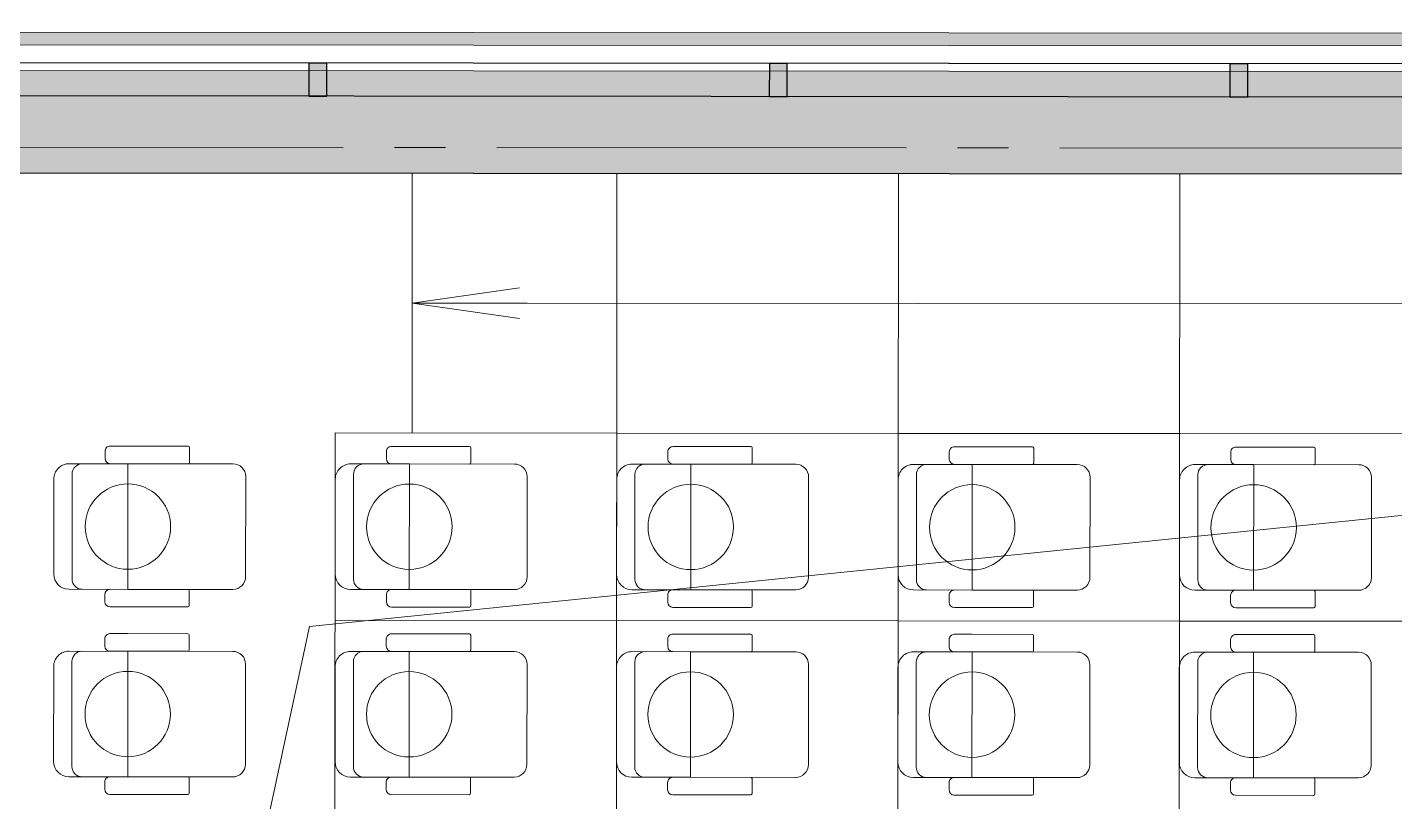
# Model space of a CAD drawing. Header units: millimetres. Extents: x 1949 to 134543, y 1145 to 48705.
# Drawn here: x 121419 to 124091, y 41178 to 42693 of the extents above; entities that cross this region are included whole.
import ezdxf

# ---------------------------------------------------------------- set-up
doc = ezdxf.new("R2010")
doc.units = ezdxf.units.MM
doc.linetypes.add('LTYPE_5', pattern=[1100, 800, -100, 100, -100])
for name, color, linetype, lineweight, true_color in [('STANDARD', 18, 'Continuous', 25, 0x000000), ('Горизонтали--LBL', 52, 'Continuous', 5, 0xb3b300), ('Общий01', 18, 'Continuous', 13, 0x000000), ('Общий02', 18, 'Continuous', 18, 0x000000), ('Общий03', 18, 'Continuous', 25, 0x000000)]:
    doc.layers.add(name, color=color, linetype=linetype, lineweight=lineweight, true_color=true_color)

msp = doc.modelspace()

# ---------------------------------------------------------------- hatches: boundary and pattern name
at = {"layer": 'Общий01', "linetype": 'Continuous', "lineweight": 5}
for points in [[(109636.8, 42667.6), (129836.8, 42651.6), (129836.8, 42676.6), (109636.8, 42692.6)], [(109636.7, 42567.6), (129836.7, 42551.6), (129836.7, 42601.6), (109636.7, 42617.6)], [(109636.6, 42417.6), (129836.6, 42401.6), (129836.7, 42551.6), (109636.7, 42567.6)]]:
    msp.add_hatch(color=252, dxfattribs=at).paths.add_polyline_path(points)
at = {"layer": 'Общий02', "linetype": 'Continuous', "lineweight": 5}
for points in [[(121969.1, 42557.8), (122004.1, 42557.8), (122004.2, 42622.8), (121969.2, 42622.8)], [(122869.1, 42557.1), (122904.1, 42557.1), (122904.2, 42622.1), (122869.2, 42622.1)], [(123769.1, 42556.4), (123804.1, 42556.4), (123804.2, 42621.4), (123769.2, 42621.4)]]:
    msp.add_hatch(color=252, dxfattribs=at).paths.add_polyline_path(points)

# ---------------------------------------------------------------- linework, layer by layer
at = {"layer": 'STANDARD', "color": 252, "linetype": 'Continuous', "lineweight": 5}
for p, q in [((121970.4, 41521.2), (130136.5, 42351.4)), ((121333.5, 38558.3), (121970.4, 41521.2))]:
    msp.add_line(p, q, dxfattribs=at)
for centre in [(121615.6, 41716.4), (122165.6, 41716), (122715.6, 41715.6), (123265.6, 41715.1), (123815.6, 41714.7), (121615.3, 41349.8), (122165.3, 41349.3), (122715.3, 41348.9), (123265.3, 41348.5), (123815.3, 41348)]:
    msp.add_circle(centre, 83.5, dxfattribs=at)
at = {"layer": 'Горизонтали--LBL', "color": 252, "linetype": 'Continuous', "lineweight": 5}
for p, q in [((121733.3, 41873.5), (121580.9, 41873.7)), ((121615.7, 41873.6), (121580.9, 41873.7)), ((121733.3, 41873.5), (121580.9, 41873.7)), ((122283.3, 41873.1), (122130.9, 41873.2)), ((122165.7, 41873.2), (122130.9, 41873.2)), ((122283.3, 41873.1), (122130.9, 41873.2)), ((122833.3, 41872.7), (122680.9, 41872.8)), ((122715.7, 41872.8), (122680.9, 41872.8)), ((122833.3, 41872.7), (122680.9, 41872.8)), ((123383.3, 41872.2), (123230.9, 41872.4)), ((123265.7, 41872.3), (123230.9, 41872.4)), ((123383.3, 41872.2), (123230.9, 41872.4)), ((123933.3, 41871.8), (123780.9, 41871.9)), ((123815.7, 41871.9), (123780.9, 41871.9)), ((123933.3, 41871.8), (123780.9, 41871.9)), ((121570.9, 41863.7), (121570.9, 41849.3)), ((121735.8, 41841.7), (121735.8, 41871)), ((122120.9, 41863.2), (122120.9, 41848.9)), ((122285.8, 41841.2), (122285.8, 41870.6)), ((122670.9, 41862.8), (122670.9, 41848.4)), ((122835.8, 41840.8), (122835.8, 41870.2)), ((123220.9, 41862.4), (123220.9, 41848)), ((123385.8, 41840.4), (123385.8, 41869.7)), ((123770.9, 41861.9), (123770.9, 41847.6)), ((123935.8, 41839.9), (123935.8, 41869.3)), ((121615.7, 41839.3), (121500.9, 41839.3)), ((121506.6, 41819.3), (121506.5, 41613.7)), ((121580.9, 41839.3), (121733.3, 41839.2)), ((121615.7, 41839.3), (121615.5, 41593.6)), ((121615.5, 41593.6), (121615.7, 41839.3)), ((121820.9, 41839.1), (121615.7, 41839.3)), ((122165.7, 41838.8), (122050.9, 41838.9)), ((122056.6, 41818.9), (122056.5, 41613.3)), ((122130.9, 41838.9), (122283.3, 41838.7)), ((122165.7, 41838.8), (122165.5, 41593.2)), ((122370.9, 41838.7), (122165.7, 41838.8)), ((122715.7, 41838.4), (122600.9, 41838.5)), ((122606.6, 41818.5), (122606.5, 41612.9)), ((122680.9, 41838.4), (122833.3, 41838.3)), ((122715.7, 41838.4), (122715.5, 41592.8)), ((122920.9, 41838.2), (122715.7, 41838.4)), ((123265.7, 41838), (123150.9, 41838)), ((123230.9, 41838), (123383.3, 41837.9)), ((123265.7, 41838), (123265.5, 41592.3)), ((123470.9, 41837.8), (123265.7, 41838)), ((123815.7, 41837.5), (123700.9, 41837.6)), ((123780.9, 41837.5), (123933.3, 41837.4)), ((123815.7, 41837.5), (123815.5, 41591.9)), ((124020.9, 41837.4), (123815.7, 41837.5)), ((121470.9, 41809.4), (121470.7, 41623.7)), ((121845.7, 41618.5), (121845.9, 41814.1)), ((122020.9, 41808.9), (122020.7, 41623.3)), ((122395.7, 41618), (122395.9, 41813.6)), ((122570.9, 41808.5), (122570.7, 41622.9)), ((122945.7, 41617.6), (122945.9, 41813.2)), ((123120.9, 41808.1), (123120.7, 41622.4)), ((123156.6, 41818), (123156.5, 41612.4)), ((123495.7, 41617.1), (123495.9, 41812.8)), ((123670.9, 41807.6), (123670.7, 41622)), ((123706.6, 41817.6), (123706.5, 41612)), ((124045.7, 41616.7), (124045.9, 41812.3)), ((121500.7, 41593.7), (121615.5, 41593.6)), ((121570.7, 41583.7), (121570.7, 41569.3)), ((121733.1, 41593.5), (121580.7, 41593.7)), ((121615.5, 41593.6), (121580.7, 41593.7)), ((121615.5, 41593.6), (121820.7, 41593.5)), ((121735.6, 41561.7), (121735.6, 41591)), ((122050.7, 41593.3), (122165.5, 41593.2)), ((122120.7, 41583.2), (122120.7, 41568.9)), ((122165.5, 41593.2), (122130.7, 41593.2)), ((122283.1, 41593.1), (122130.7, 41593.2)), ((122165.5, 41593.2), (122370.7, 41593)), ((122285.6, 41561.2), (122285.6, 41590.6)), ((122600.7, 41592.9), (122715.5, 41592.8)), ((122670.7, 41582.8), (122670.7, 41568.4)), ((122715.5, 41592.8), (122680.7, 41592.8)), ((122833.1, 41592.7), (122680.7, 41592.8)), ((122715.5, 41592.8), (122920.7, 41592.6)), ((122835.6, 41560.8), (122835.6, 41590.2)), ((123150.7, 41592.4), (123265.5, 41592.3)), ((123220.7, 41582.4), (123220.7, 41568)), ((123383.1, 41592.2), (123230.7, 41592.4)), ((123265.5, 41592.3), (123230.7, 41592.4)), ((123265.5, 41592.3), (123470.7, 41592.2)), ((123385.6, 41560.4), (123385.6, 41589.7)), ((123700.7, 41592), (123815.5, 41591.9)), ((123770.7, 41581.9), (123770.7, 41567.6)), ((123815.5, 41591.9), (123780.7, 41591.9)), ((123933.1, 41591.8), (123780.7, 41591.9)), ((123815.5, 41591.9), (124020.7, 41591.7)), ((123935.6, 41559.9), (123935.6, 41589.3)), ((121580.7, 41559.3), (121733.1, 41559.2)), ((122130.7, 41558.9), (122283.1, 41558.7)), ((122680.7, 41558.4), (122833.1, 41558.3)), ((123230.7, 41558), (123383.1, 41557.9)), ((123780.7, 41557.5), (123933.1, 41557.4)), ((121733, 41506.9), (121580.6, 41507)), ((121615.4, 41507), (121580.6, 41507)), ((121733, 41506.9), (121580.6, 41507)), ((121735.5, 41475), (121735.5, 41504.4)), ((122283, 41506.4), (122130.6, 41506.6)), ((122165.4, 41506.5), (122130.6, 41506.6)), ((122283, 41506.4), (122130.6, 41506.6)), ((122285.5, 41474.6), (122285.5, 41503.9)), ((122833, 41506), (122680.6, 41506.1)), ((122715.4, 41506.1), (122680.6, 41506.1)), ((122833, 41506), (122680.6, 41506.1)), ((122835.5, 41474.1), (122835.5, 41503.5)), ((123383, 41505.6), (123230.6, 41505.7)), ((123265.4, 41505.7), (123230.6, 41505.7)), ((123383, 41505.6), (123230.6, 41505.7)), ((123385.5, 41473.7), (123385.5, 41503.1)), ((123933, 41505.1), (123780.6, 41505.3)), ((123815.4, 41505.2), (123780.6, 41505.3)), ((123933, 41505.1), (123780.6, 41505.3)), ((123935.5, 41473.3), (123935.5, 41502.6)), ((121820.6, 41472.4), (121500.6, 41472.7)), ((121570.6, 41497), (121570.6, 41482.6)), ((121580.6, 41472.6), (121733, 41472.5)), ((121615.4, 41472.6), (121615.2, 41227)), ((121615.2, 41227), (121615.4, 41472.6)), ((122165.4, 41472.2), (122050.6, 41472.2)), ((122120.6, 41496.6), (122120.6, 41482.2)), ((122130.6, 41472.2), (122283, 41472.1)), ((122165.4, 41472.2), (122165.2, 41226.5)), ((122165.2, 41226.5), (122165.4, 41472.2)), ((122370.6, 41472), (122165.4, 41472.2)), ((122715.4, 41471.7), (122600.6, 41471.8)), ((122670.6, 41496.1), (122670.6, 41481.8)), ((122680.6, 41471.8), (122833, 41471.6)), ((122715.4, 41471.7), (122715.2, 41226.1)), ((122920.6, 41471.6), (122715.4, 41471.7)), ((123265.4, 41471.3), (123150.6, 41471.4)), ((123220.6, 41495.7), (123220.6, 41481.3)), ((123230.6, 41471.3), (123383, 41471.2)), ((123265.4, 41471.3), (123265.2, 41225.7)), ((123470.6, 41471.1), (123265.4, 41471.3)), ((123815.4, 41470.9), (123700.6, 41470.9)), ((123770.6, 41495.3), (123770.6, 41480.9)), ((123780.6, 41470.9), (123933, 41470.8)), ((123815.4, 41470.9), (123815.2, 41225.2)), ((123815.2, 41225.2), (123815.4, 41470.9)), ((124020.6, 41470.7), (123815.4, 41470.9)), ((121506.3, 41452.7), (121506.2, 41247.1)), ((121845.4, 41251.8), (121845.6, 41447.4)), ((122056.3, 41452.2), (122056.2, 41246.6)), ((122395.4, 41251.4), (122395.6, 41447)), ((122606.3, 41451.8), (122606.2, 41246.2)), ((122945.4, 41250.9), (122945.6, 41446.5)), ((123156.3, 41451.4), (123156.2, 41245.7)), ((123495.4, 41250.5), (123495.6, 41446.1)), ((123706.3, 41450.9), (123706.2, 41245.3)), ((124045.4, 41250), (124045.6, 41445.7)), ((121470.6, 41442.7), (121470.4, 41257.1)), ((122020.6, 41442.3), (122020.4, 41256.6)), ((122570.6, 41441.8), (122570.4, 41256.2)), ((123120.6, 41441.4), (123120.4, 41255.8)), ((123670.6, 41441), (123670.4, 41255.3)), ((121500.4, 41227.1), (121615.2, 41227)), ((121570.4, 41217), (121570.4, 41202.6)), ((121732.8, 41226.9), (121580.4, 41227)), ((121615.2, 41227), (121580.4, 41227)), ((121615.2, 41227), (121820.4, 41226.8)), ((121735.3, 41195), (121735.3, 41224.4)), ((122050.4, 41226.6), (122165.2, 41226.5)), ((122120.4, 41216.6), (122120.4, 41202.2)), ((122282.8, 41226.4), (122130.4, 41226.6)), ((122165.2, 41226.5), (122130.4, 41226.6)), ((122165.2, 41226.5), (122370.4, 41226.4)), ((122285.3, 41194.6), (122285.3, 41223.9)), ((122600.4, 41226.2), (122715.2, 41226.1)), ((122670.4, 41216.1), (122670.4, 41201.8)), ((122715.2, 41226.1), (122680.4, 41226.1)), ((122832.8, 41226), (122680.4, 41226.1)), ((122715.2, 41226.1), (122920.4, 41225.9)), ((122835.3, 41194.1), (122835.3, 41223.5)), ((123150.4, 41225.8), (123265.2, 41225.7)), ((123220.4, 41215.7), (123220.4, 41201.3)), ((123382.8, 41225.6), (123230.4, 41225.7)), ((123265.2, 41225.7), (123230.4, 41225.7)), ((123265.2, 41225.7), (123470.4, 41225.5)), ((123385.3, 41193.7), (123385.3, 41223.1)), ((123700.4, 41225.3), (123815.2, 41225.2)), ((123770.4, 41215.3), (123770.4, 41200.9)), ((123932.8, 41225.1), (123780.4, 41225.3)), ((123815.2, 41225.2), (123780.4, 41225.3)), ((123815.2, 41225.2), (124020.4, 41225.1)), ((123935.3, 41193.3), (123935.3, 41222.6)), ((121580.4, 41192.6), (121732.8, 41192.5)), ((122130.4, 41192.2), (122282.8, 41192.1)), ((122680.4, 41191.8), (122832.8, 41191.6)), ((123230.4, 41191.3), (123382.8, 41191.2)), ((123780.4, 41190.9), (123932.8, 41190.8))]:
    msp.add_line(p, q, dxfattribs=at)
for centre, radius, start, end in [((121580.9, 41863.7), 10, 89.9547, 179.9547), ((121733.3, 41871), 2.5, 359.9547, 89.9547), ((122130.9, 41863.2), 10, 89.9547, 179.9547), ((122283.3, 41870.6), 2.5, 359.9547, 89.9547), ((122680.9, 41862.8), 10, 89.9547, 179.9547), ((122833.3, 41870.2), 2.5, 359.9547, 89.9547), ((123230.9, 41862.4), 10, 89.9547, 179.9547), ((123383.3, 41869.7), 2.5, 359.9547, 89.9547), ((123780.9, 41861.9), 10, 89.9547, 179.9547), ((123933.3, 41869.3), 2.5, 359.9547, 89.9547), ((121580.9, 41849.3), 10, 179.9547, 269.9547), ((122130.9, 41848.9), 10, 179.9547, 269.9547), ((122680.9, 41848.4), 10, 179.9547, 269.9547), ((123230.9, 41848), 10, 179.9547, 269.9547), ((123780.9, 41847.5), 10, 179.9547, 269.9547), ((121500.9, 41809.3), 30, 89.9547, 179.9547), ((121526.6, 41819.3), 20, 89.9547, 179.9547), ((121733.3, 41841.7), 2.5, 269.9547, 359.9547), ((121820.9, 41814.1), 25, 359.9547, 89.9547), ((122050.9, 41808.9), 30, 89.9547, 179.9547), ((122076.6, 41818.9), 20, 89.9547, 179.9547), ((122283.3, 41841.2), 2.5, 269.9547, 359.9547), ((122370.9, 41813.7), 25, 359.9547, 89.9547), ((122600.9, 41808.5), 30, 89.9547, 179.9547), ((122626.6, 41818.5), 20, 89.9547, 179.9547), ((122833.3, 41840.8), 2.5, 269.9547, 359.9547), ((122920.9, 41813.2), 25, 359.9547, 89.9547), ((123150.9, 41808), 30, 89.9547, 179.9547), ((123176.6, 41818), 20, 89.9547, 179.9547), ((123383.3, 41840.4), 2.5, 269.9547, 359.9547), ((123470.9, 41812.8), 25, 359.9547, 89.9547), ((123700.9, 41807.6), 30, 89.9547, 179.9547), ((123726.6, 41817.6), 20, 89.9547, 179.9547), ((123933.3, 41839.9), 2.5, 269.9547, 359.9547), ((124020.9, 41812.4), 25, 359.9547, 89.9547), ((121500.7, 41623.7), 30, 179.9547, 269.9547), ((121526.5, 41613.7), 20, 179.9547, 269.9547), ((121820.7, 41618.5), 25, 269.9547, 359.9547), ((122050.7, 41623.3), 30, 179.9547, 269.9547), ((122076.5, 41613.3), 20, 179.9547, 269.9547), ((122370.7, 41618), 25, 269.9547, 359.9547), ((122600.7, 41622.9), 30, 179.9547, 269.9547), ((122626.5, 41612.8), 20, 179.9547, 269.9547), ((122920.7, 41617.6), 25, 269.9547, 359.9547), ((123150.7, 41622.4), 30, 179.9547, 269.9547), ((123176.5, 41612.4), 20, 179.9547, 269.9547), ((123470.7, 41617.2), 25, 269.9547, 359.9547), ((123700.7, 41622), 30, 179.9547, 269.9547), ((123726.5, 41612), 20, 179.9547, 269.9547), ((124020.7, 41616.7), 25, 269.9547, 359.9547), ((121580.7, 41583.7), 10, 89.9547, 179.9547), ((121733.1, 41591), 2.5, 359.9547, 89.9547), ((122130.7, 41583.2), 10, 89.9547, 179.9547), ((122283.1, 41590.6), 2.5, 359.9547, 89.9547), ((122680.7, 41582.8), 10, 89.9547, 179.9547), ((122833.1, 41590.2), 2.5, 359.9547, 89.9547), ((123230.7, 41582.4), 10, 89.9547, 179.9547), ((123383.1, 41589.7), 2.5, 359.9547, 89.9547), ((123780.7, 41581.9), 10, 89.9547, 179.9547), ((123933.1, 41589.3), 2.5, 359.9547, 89.9547), ((121580.7, 41569.3), 10, 179.9547, 269.9547), ((121733.1, 41561.7), 2.5, 269.9547, 359.9547), ((122130.7, 41568.9), 10, 179.9547, 269.9547), ((122283.1, 41561.2), 2.5, 269.9547, 359.9547), ((122680.7, 41568.4), 10, 179.9547, 269.9547), ((122833.1, 41560.8), 2.5, 269.9547, 359.9547), ((123230.7, 41568), 10, 179.9547, 269.9547), ((123383.1, 41560.4), 2.5, 269.9547, 359.9547), ((123780.7, 41567.5), 10, 179.9547, 269.9547), ((123933.1, 41559.9), 2.5, 269.9547, 359.9547), ((121580.6, 41497), 10, 89.9547, 179.9547), ((121733, 41504.4), 2.5, 359.9547, 89.9547), ((122130.6, 41496.6), 10, 89.9547, 179.9547), ((122283, 41503.9), 2.5, 359.9547, 89.9547), ((122680.6, 41496.1), 10, 89.9547, 179.9547), ((122833, 41503.5), 2.5, 359.9547, 89.9547), ((123230.6, 41495.7), 10, 89.9547, 179.9547), ((123383, 41503.1), 2.5, 359.9547, 89.9547), ((123780.6, 41495.3), 10, 89.9547, 179.9547), ((123933, 41502.6), 2.5, 359.9547, 89.9547), ((121500.6, 41442.7), 30, 89.9547, 179.9547), ((121526.3, 41452.7), 20, 89.9547, 179.9547), ((121580.6, 41482.6), 10, 179.9547, 269.9547), ((121733, 41475), 2.5, 269.9547, 359.9547), ((121820.6, 41447.4), 25, 359.9547, 89.9547), ((122050.6, 41442.2), 30, 89.9547, 179.9547), ((122076.3, 41452.2), 20, 89.9547, 179.9547), ((122130.6, 41482.2), 10, 179.9547, 269.9547), ((122283, 41474.6), 2.5, 269.9547, 359.9547), ((122370.6, 41447), 25, 359.9547, 89.9547), ((122600.6, 41441.8), 30, 89.9547, 179.9547), ((122626.3, 41451.8), 20, 89.9547, 179.9547), ((122680.6, 41481.8), 10, 179.9547, 269.9547), ((122833, 41474.1), 2.5, 269.9547, 359.9547), ((122920.6, 41446.6), 25, 359.9547, 89.9547), ((123150.6, 41441.4), 30, 89.9547, 179.9547), ((123176.3, 41451.4), 20, 89.9547, 179.9547), ((123230.6, 41481.3), 10, 179.9547, 269.9547), ((123383, 41473.7), 2.5, 269.9547, 359.9547), ((123470.6, 41446.1), 25, 359.9547, 89.9547), ((123700.6, 41440.9), 30, 89.9547, 179.9547), ((123726.3, 41450.9), 20, 89.9547, 179.9547), ((123780.6, 41480.9), 10, 179.9547, 269.9547), ((123933, 41473.3), 2.5, 269.9547, 359.9547), ((124020.6, 41445.7), 25, 359.9547, 89.9547), ((121500.4, 41257.1), 30, 179.9547, 269.9547), ((121526.2, 41247), 20, 179.9547, 269.9547), ((121820.4, 41251.8), 25, 269.9547, 359.9547), ((122050.4, 41256.6), 30, 179.9547, 269.9547), ((122076.2, 41246.6), 20, 179.9547, 269.9547), ((122370.4, 41251.4), 25, 269.9547, 359.9547), ((122600.4, 41256.2), 30, 179.9547, 269.9547), ((122626.2, 41246.2), 20, 179.9547, 269.9547), ((122920.4, 41250.9), 25, 269.9547, 359.9547), ((123150.4, 41255.8), 30, 179.9547, 269.9547), ((123176.2, 41245.7), 20, 179.9547, 269.9547), ((123470.4, 41250.5), 25, 269.9547, 359.9547), ((123700.4, 41255.3), 30, 179.9547, 269.9547), ((123726.2, 41245.3), 20, 179.9547, 269.9547), ((124020.4, 41250.1), 25, 269.9547, 359.9547), ((121580.4, 41217), 10, 89.9547, 179.9547), ((121732.8, 41224.4), 2.5, 359.9547, 89.9547), ((122130.4, 41216.6), 10, 89.9547, 179.9547), ((122282.8, 41223.9), 2.5, 359.9547, 89.9547), ((122680.4, 41216.1), 10, 89.9547, 179.9547), ((122832.8, 41223.5), 2.5, 359.9547, 89.9547), ((123230.4, 41215.7), 10, 89.9547, 179.9547), ((123382.8, 41223.1), 2.5, 359.9547, 89.9547), ((123780.4, 41215.3), 10, 89.9547, 179.9547), ((123932.8, 41222.6), 2.5, 359.9547, 89.9547), ((121580.4, 41202.6), 10, 179.9547, 269.9547), ((121732.8, 41195), 2.5, 269.9547, 359.9547), ((122130.4, 41202.2), 10, 179.9547, 269.9547), ((122282.8, 41194.6), 2.5, 269.9547, 359.9547), ((122680.4, 41201.8), 10, 179.9547, 269.9547), ((122832.8, 41194.1), 2.5, 269.9547, 359.9547), ((123230.4, 41201.3), 10, 179.9547, 269.9547), ((123382.8, 41193.7), 2.5, 269.9547, 359.9547), ((123780.4, 41200.9), 10, 179.9547, 269.9547), ((123932.8, 41193.3), 2.5, 269.9547, 359.9547)]:
    msp.add_arc(centre, radius, start, end, dxfattribs=at)
at = {"layer": 'Общий01', "color": 252, "linetype": 'Continuous', "lineweight": 13}
for p, q in [((129836.8, 42676.6), (109636.8, 42692.6)), ((129836.8, 42651.6), (109636.8, 42667.6)), ((129836.7, 42601.6), (109636.7, 42617.6)), ((109636.7, 42567.6), (129836.7, 42551.6))]:
    msp.add_line(p, q, dxfattribs=at)
at = {"layer": 'Общий01', "color": 252, "linetype": 'Continuous', "lineweight": 25}
for p, q in [((129836.7, 42551.6), (109636.7, 42567.6)), ((109636.6, 42417.6), (129836.6, 42401.6))]:
    msp.add_line(p, q, dxfattribs=at)
at = {"layer": 'Общий01', "color": 252, "linetype": 'LTYPE_5', "lineweight": 5}
msp.add_line((130836.6, 42450.8), (103016.6, 42472.8), dxfattribs=at)
at = {"layer": 'Общий02', "color": 252, "linetype": 'Continuous', "lineweight": 25}
for p, q in [((129836.7, 42616.6), (109636.7, 42632.6)), ((121969.2, 42622.8), (121969.1, 42557.8)), ((122004.2, 42622.8), (121969.2, 42622.8)), ((122004.1, 42557.8), (122004.2, 42622.8)), ((122869.2, 42622.1), (122869.1, 42557.1)), ((122904.2, 42622.1), (122869.2, 42622.1)), ((122904.1, 42557.1), (122904.2, 42622.1)), ((123769.2, 42621.4), (123769.1, 42556.4)), ((123804.2, 42621.4), (123769.2, 42621.4)), ((123804.1, 42556.4), (123804.2, 42621.4)), ((121969.1, 42557.8), (122004.1, 42557.8)), ((122869.1, 42557.1), (122904.1, 42557.1)), ((123769.1, 42556.4), (123804.1, 42556.4))]:
    msp.add_line(p, q, dxfattribs=at)
at = {"layer": 'Общий02', "color": 252, "linetype": 'Continuous', "lineweight": 13}
for p, q in [((129836.7, 42616.6), (109636.7, 42632.6)), ((109636.7, 42617.6), (129836.7, 42601.6)), ((109636.6, 42567.6), (129836.7, 42551.6)), ((129836.7, 42551.6), (109636.7, 42567.6))]:
    msp.add_line(p, q, dxfattribs=at)
at = {"layer": 'Общий03', "color": 252, "linetype": 'Continuous', "lineweight": 5}
for p, q in [((129036.6, 42402.2), (121336.6, 42408.3)), ((122171.3, 42407.7), (122170.9, 41899.3)), ((122571.3, 42407.4), (122568.2, 38457.4)), ((123121.3, 42406.9), (123118.2, 38456.9)), ((123671.3, 42406.5), (123668.2, 38456.5)), ((122381.1, 42183.3), (122171.1, 42153.5)), ((128221.1, 42148.7), (122171.1, 42153.5)), ((122171.1, 42153.5), (122396.1, 42153.3)), ((122171.1, 42153.5), (122171.1, 42153.5)), ((122171.1, 42153.5), (122381.1, 42123.3)), ((122020.9, 41899.5), (122019.2, 39699.5)), ((123120.9, 41898.6), (122020.9, 41899.5)), ((123670.9, 41898.2), (123120.9, 41898.6)), ((124770.9, 41897.3), (123670.9, 41898.2)), ((123120.6, 41531.9), (122020.6, 41532.8)), ((123670.6, 41531.5), (123120.6, 41531.9)), ((124220.6, 41531.1), (123670.6, 41531.5))]:
    msp.add_line(p, q, dxfattribs=at)

doc.saveas('drawing.dxf')
